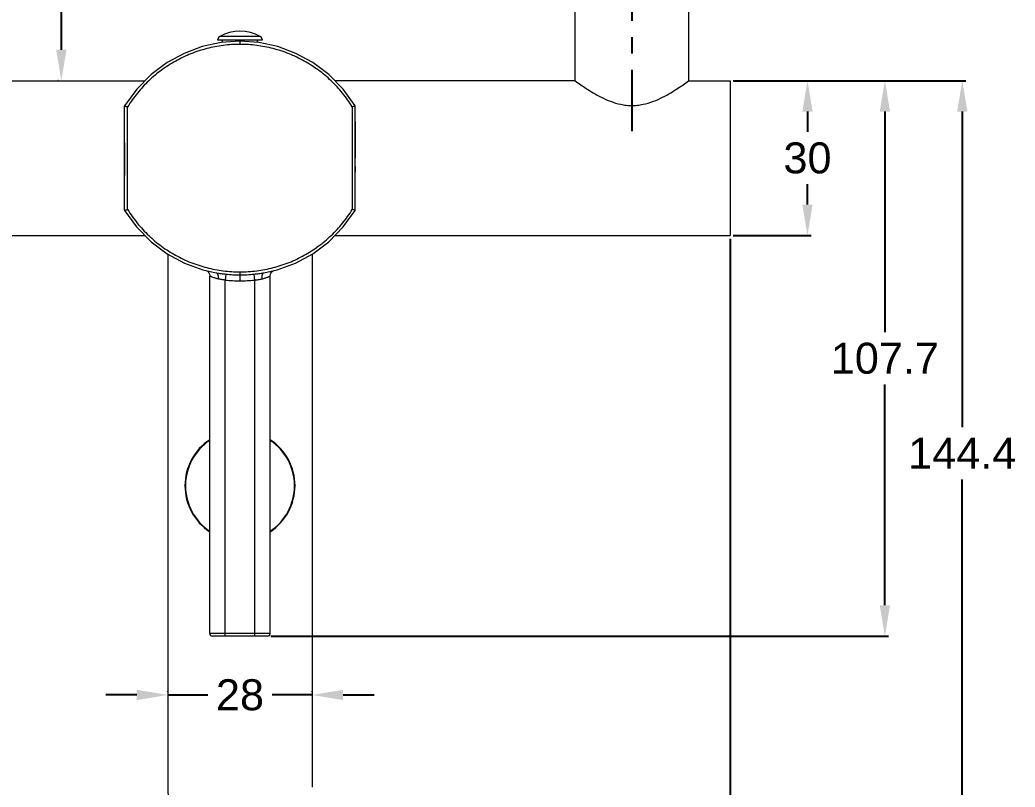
# Model space of a CAD drawing. Extents: x 9631 to 10472, y -18721 to -18126.
# Drawn here: x 9807.3 to 10000.1, y -18589 to -18440.3 of the extents above; entities that cross this region are included whole.
import ezdxf

# ---------------------------------------------------------------- set-up
doc = ezdxf.new("R2010")
doc.units = 0
doc.header["$MEASUREMENT"] = 0
doc.linetypes.add('CENTER2', pattern=[28.575, 19.05, -3.175, 3.175, -3.175])
doc.layers.get('0').update_dxf_attribs({"linetype": 'CONTINUOUS', "lineweight": 13})
doc.layers.get('Defpoints').update_dxf_attribs({"linetype": 'CONTINUOUS'})
doc.layers.add('5', color=3, linetype='CONTINUOUS', lineweight=9)
doc.layers.add('CENTER', color=1, linetype='CENTER2')
doc.styles.get("Standard").update_dxf_attribs({"font": 'arial.ttf'})
doc.dimstyles.new('A4', dxfattribs={"dimtxt": 4, "dimasz": 3.5, "dimexe": 0.7, "dimexo": 0.625, "dimgap": 0.5, "dimtad": 1, "dimdec": 1, "dimdsep": 46, "dimtxsty": 'Standard', "dimcen": 2.5, "dimclrd": 5, "dimclre": 5, "dimclrt": 7, "dimadec": 3, "dimazin": 2, "dimtfac": 1, "dimtdec": 1, "dimtmove": 0, "dimatfit": 3, "dimfxl": 1.25, "dimarcsym": 0})

# ---------------------------------------------------------------- blocks, each defined once
blk = doc.blocks.new('*D11')
at = {"layer": '5', "color": 3, "lineweight": -2, "transparency": 16777216}
for p, q in [((9945.53, -18452.09), (9960.61, -18452.09)), ((9959.91, -18458.09), (9959.91, -18462.02)), ((9959.91, -18476.09), (9959.91, -18472.17)), ((9945.53, -18482.09), (9960.61, -18482.09))]:
    blk.add_line(p, q, dxfattribs=at)
at = {"layer": '5', "color": 3, "transparency": 16777216}
for points in [[(9958.91, -18458.09), (9960.91, -18458.09), (9959.91, -18452.09)], [(9958.91, -18476.09), (9960.91, -18476.09), (9959.91, -18482.09)]]:
    blk.add_solid(points, dxfattribs=at)
at = {"layer": '5', "color": 4, "transparency": 16777216, "insert": (9959.91, -18467.09), "char_height": 6, "attachment_point": 5}
blk.add_mtext('30', dxfattribs=at)
blk = doc.blocks.new('*D15')
at = {"layer": '5', "color": 3, "lineweight": -2, "transparency": 16777216}
for p, q in [((9754.91, -18482.72), (9754.91, -18617.02)), ((9944.91, -18482.72), (9944.91, -18617.02)), ((9760.91, -18616.32), (9841.68, -18616.32)), ((9938.91, -18616.32), (9858.13, -18616.32))]:
    blk.add_line(p, q, dxfattribs=at)
at = {"layer": '5', "color": 3, "transparency": 16777216}
for points in [[(9760.91, -18615.32), (9760.91, -18617.32), (9754.91, -18616.32)], [(9938.91, -18615.32), (9938.91, -18617.32), (9944.91, -18616.32)]]:
    blk.add_solid(points, dxfattribs=at)
at = {"layer": '5', "color": 4, "transparency": 16777216, "insert": (9849.91, -18616.32), "char_height": 6, "attachment_point": 5}
blk.add_mtext('190', dxfattribs=at)
blk = doc.blocks.new('*D18')
at = {"layer": '5', "color": 3, "lineweight": -2, "transparency": 16777216}
for p, q in [((9829.91, -18571.14), (9823.91, -18571.14)), ((9835.91, -18570.51), (9835.91, -18570.44)), ((9835.91, -18571.14), (9841.91, -18571.14)), ((9841.91, -18571.14), (9843.66, -18571.14)), ((9857.91, -18571.14), (9856.16, -18571.14)), ((9863.91, -18571.14), (9857.91, -18571.14)), ((9863.91, -18570.51), (9863.91, -18570.44)), ((9869.91, -18571.14), (9875.91, -18571.14))]:
    blk.add_line(p, q, dxfattribs=at)
at = {"layer": '5', "color": 3, "transparency": 16777216}
for points in [[(9829.91, -18570.14), (9829.91, -18572.14), (9835.91, -18571.14)], [(9869.91, -18570.14), (9869.91, -18572.14), (9863.91, -18571.14)]]:
    blk.add_solid(points, dxfattribs=at)
at = {"layer": '5', "color": 4, "transparency": 16777216, "insert": (9849.91, -18571.14), "char_height": 6, "attachment_point": 5}
blk.add_mtext('28', dxfattribs=at)
blk = doc.blocks.new('*D21')
at = {"layer": '5', "color": 3, "lineweight": -2, "transparency": 16777216}
for p, q in [((9945.53, -18452.09), (9975.61, -18452.09)), ((9974.91, -18458.09), (9974.91, -18500.83)), ((9974.91, -18553.74), (9974.91, -18511)), ((9855.88, -18559.74), (9975.61, -18559.74))]:
    blk.add_line(p, q, dxfattribs=at)
at = {"layer": '5', "color": 3, "transparency": 16777216}
for points in [[(9973.91, -18458.09), (9975.91, -18458.09), (9974.91, -18452.09)], [(9973.91, -18553.74), (9975.91, -18553.74), (9974.91, -18559.74)]]:
    blk.add_solid(points, dxfattribs=at)
at = {"layer": 'Defpoints', "color": 0, "transparency": 16777216}
for p in [(9944.91, -18452.09), (9855.26, -18559.74), (9974.91, -18559.74)]:
    blk.add_point(p, dxfattribs=at)
at = {"layer": '5', "color": 4, "transparency": 16777216, "insert": (9974.91, -18505.92), "char_height": 6, "attachment_point": 5}
blk.add_mtext('107.7', dxfattribs=at)
blk = doc.blocks.new('*D22')
at = {"layer": '5', "color": 3, "lineweight": -2, "transparency": 16777216}
for p, q in [((9975.53, -18452.09), (9990.61, -18452.09)), ((9989.91, -18458.09), (9989.91, -18519.21)), ((9989.91, -18590.5), (9989.91, -18529.38)), ((9850.53, -18596.5), (9990.61, -18596.5))]:
    blk.add_line(p, q, dxfattribs=at)
at = {"layer": '5', "color": 3, "transparency": 16777216}
for points in [[(9988.91, -18458.09), (9990.91, -18458.09), (9989.91, -18452.09)], [(9988.91, -18590.5), (9990.91, -18590.5), (9989.91, -18596.5)]]:
    blk.add_solid(points, dxfattribs=at)
at = {"layer": '5', "color": 4, "transparency": 16777216, "insert": (9989.91, -18524.3), "char_height": 6, "attachment_point": 5}
blk.add_mtext('144.4', dxfattribs=at)
blk = doc.blocks.new('*D23')
at = {"layer": '5', "color": 3, "lineweight": -2, "transparency": 16777216}
for p, q in [((9815.92, -18384.29), (9815.99, -18384.29)), ((9815.29, -18390.29), (9815.29, -18413.11)), ((9815.29, -18446.09), (9815.29, -18423.27)), ((9814.67, -18452.09), (9814.59, -18452.09))]:
    blk.add_line(p, q, dxfattribs=at)
at = {"layer": '5', "color": 3, "transparency": 16777216}
for points in [[(9814.29, -18390.29), (9816.29, -18390.29), (9815.29, -18384.29)], [(9814.29, -18446.09), (9816.29, -18446.09), (9815.29, -18452.09)]]:
    blk.add_solid(points, dxfattribs=at)
at = {"layer": '5', "color": 4, "transparency": 16777216, "insert": (9815.29, -18418.19), "char_height": 6, "attachment_point": 5}
blk.add_mtext('67.8', dxfattribs=at)

msp = doc.modelspace()

# ---------------------------------------------------------------- linework, layer by layer
at = {"color": 7, "linetype": 'Continuous'}
for p, q in [((9914.88, -18452.09), (9914.88, -18438.09)), ((9936.88, -18452.09), (9936.88, -18438.09)), ((9853.84, -18443.54), (9845.98, -18443.54)), ((9854.26, -18444.22), (9845.56, -18444.22)), ((9846.51, -18444.69), (9846.51, -18444.22)), ((9849.91, -18444.45), (9849.91, -18445.05)), ((9853.31, -18444.69), (9853.31, -18444.22)), ((9784.93, -18452.09), (9831.52, -18452.09)), ((9914.88, -18452.09), (9868.29, -18452.09)), ((9914.88, -18452.09), (9914.9, -18452.11)), ((9936.86, -18452.11), (9936.88, -18452.09)), ((9936.88, -18452.09), (9944.91, -18452.09)), ((9944.91, -18452.09), (9944.91, -18482.09)), ((9827.53, -18462.94), (9827.56, -18457)), ((9827.56, -18477.2), (9827.56, -18456.98)), ((9828.14, -18477.05), (9828.14, -18457.15)), ((9871.68, -18457.15), (9871.68, -18477.05)), ((9872.26, -18477.2), (9872.26, -18456.98)), ((9872.28, -18462.93), (9872.26, -18457)), ((9872.29, -18464.11), (9872.28, -18462.93)), ((9872.29, -18464.55), (9872.29, -18464.11)), ((9827.54, -18468.75), (9827.54, -18469.95)), ((9872.27, -18469.57), (9872.28, -18468.75)), ((9827.54, -18469.95), (9827.54, -18470.47)), ((9827.54, -18471.07), (9827.54, -18470.47)), ((9872.27, -18471.07), (9872.27, -18470.47)), ((9754.91, -18482.09), (9831.5, -18482.09)), ((9868.32, -18482.09), (9944.91, -18482.09)), ((9835.91, -18485.69), (9835.91, -18589)), ((9863.91, -18485.69), (9863.91, -18589)), ((9844.06, -18559.24), (9844.06, -18489.95)), ((9844.06, -18489.95), (9844.06, -18489.95)), ((9845.31, -18489.33), (9845.31, -18489.33)), ((9847.18, -18489.58), (9847.06, -18490.73)), ((9849.91, -18489.14), (9849.91, -18490.88)), ((9852.63, -18489.58), (9852.76, -18490.73)), ((9854.5, -18489.33), (9854.5, -18489.33)), ((9855.76, -18489.95), (9855.76, -18489.95)), ((9855.76, -18559.24), (9855.76, -18489.95)), ((9847.06, -18559.74), (9847.06, -18490.73)), ((9852.76, -18490.73), (9852.76, -18559.74)), ((9855.76, -18559.24), (9844.06, -18559.24)), ((9855.26, -18559.74), (9844.56, -18559.74))]:
    msp.add_line(p, q, dxfattribs=at)
for points in [[(9849.91, -18444.45), (9846.25, -18444.7), (9842.58, -18445.49), (9839.09, -18446.79), (9835.78, -18448.59), (9832.7, -18450.89), (9829.89, -18453.75), (9827.56, -18456.98)], [(9872.26, -18456.98), (9869.92, -18453.75), (9867.11, -18450.89), (9864.03, -18448.59), (9860.73, -18446.79), (9857.23, -18445.49), (9853.56, -18444.7), (9849.91, -18444.45)], [(9872.27, -18470.47), (9872.28, -18469.21), (9872.28, -18468.75)], [(9827.56, -18477.22), (9829.87, -18480.44), (9832.69, -18483.31), (9835.8, -18485.64), (9839.16, -18487.45), (9842.69, -18488.73), (9845.3, -18489.33)], [(9854.51, -18489.33), (9857.13, -18488.73), (9860.65, -18487.45), (9864.01, -18485.64), (9867.12, -18483.31), (9869.94, -18480.44), (9872.26, -18477.22)], [(9843.43, -18488.9), (9843.46, -18488.91), (9843.6, -18489.01), (9843.75, -18489.15), (9843.89, -18489.34), (9844, -18489.57), (9844.05, -18489.83), (9844.06, -18489.95)], [(9855.76, -18489.95), (9855.76, -18489.85), (9855.81, -18489.6), (9855.9, -18489.37), (9856.03, -18489.18), (9856.18, -18489.04), (9856.32, -18488.93), (9856.38, -18488.9)]]:
    msp.add_lwpolyline(points, dxfattribs=at)
for centre, radius, start, end in [((9846.38, -18444.26), 0.821, 119.16, 177.269), ((9849.91, -18450.59), 8.07, 60.84, 119.16), ((9853.44, -18444.26), 0.821, 2.731, 60.84), ((9996.32, -18465.59), 168.8, 179.4992, 179.6488), ((9849.92, -18463.8), 25.92, 263.9321, 269.9713), ((9849.9, -18463.71), 26.01, 270.0121, 276.032), ((9849.91, -18463.89), 26.99, 263.9276, 269.9884), ((9849.9, -18463.89), 26.99, 270.0116, 276.0724), ((9849.91, -18530.59), 10.67, 123.2887, 236.7113), ((9849.91, -18530.59), 10.57, 123.6488, 236.3512), ((9849.91, -18530.59), 10.67, 303.2887, 56.7113), ((9849.91, -18530.59), 10.57, 303.6488, 56.3512), ((9844.56, -18559.24), 0.5, 180, 270), ((9855.26, -18559.24), 0.5, 270, 0)]:
    msp.add_arc(centre, radius, start, end, dxfattribs=at)
msp.add_ellipse((9849.91, -18588.99), major_axis=(0, 15.4), ratio=0.909091, start_param=-4.712258, end_param=-4.269478, dxfattribs=at)
for points, knots in [([(9849.91, -18445.05), (9848.82, -18445.05), (9846.65, -18445.18), (9843.46, -18445.8), (9840.37, -18446.81), (9837.42, -18448.22), (9834.68, -18449.98), (9832.6, -18451.72), (9831.08, -18453.27), (9830.01, -18454.5), (9829.02, -18455.79), (9828.42, -18456.69), (9828.14, -18457.15)], [0, 0, 0, 0, 0.125199, 0.249846, 0.374549, 0.499938, 0.625115, 0.749756, 0.812535, 0.875345, 0.93776, 1, 1, 1, 1]), ([(9871.68, -18457.15), (9871.39, -18456.69), (9870.79, -18455.79), (9869.81, -18454.5), (9868.74, -18453.27), (9867.22, -18451.72), (9865.14, -18449.98), (9862.39, -18448.22), (9859.45, -18446.81), (9856.35, -18445.8), (9853.16, -18445.18), (9850.99, -18445.05), (9849.91, -18445.05)], [0, 0, 0, 0, 0.06224, 0.124655, 0.187465, 0.250244, 0.374885, 0.500062, 0.625451, 0.750154, 0.874801, 1, 1, 1, 1]), ([(9914.9, -18452.11), (9915.25, -18452.37), (9915.95, -18452.87), (9917.1, -18453.65), (9918.41, -18454.47), (9919.97, -18455.33), (9921.75, -18456.14), (9923.39, -18456.63), (9924.8, -18456.86), (9925.52, -18456.9), (9925.88, -18456.9)], [0, 0, 0, 0, 0.107563, 0.212501, 0.341755, 0.489312, 0.650687, 0.822247, 0.910707, 1, 1, 1, 1]), ([(9925.88, -18456.9), (9926.24, -18456.9), (9926.96, -18456.86), (9928.37, -18456.63), (9930.01, -18456.14), (9931.79, -18455.33), (9933.35, -18454.47), (9934.66, -18453.65), (9935.81, -18452.87), (9936.51, -18452.37), (9936.86, -18452.11)], [0, 0, 0, 0, 0.089294, 0.177754, 0.349315, 0.510691, 0.658249, 0.787503, 0.892441, 1, 1, 1, 1]), ([(9827.56, -18456.98), (9827.56, -18456.98), (9827.56, -18456.98), (9827.57, -18456.98), (9827.58, -18456.99), (9827.59, -18456.99), (9827.6, -18456.99)], [0, 0, 0, 0, 0.068861, 0.260372, 0.571797, 1, 1, 1, 1]), ([(9827.6, -18456.99), (9827.67, -18457.02), (9827.85, -18457.07), (9828.03, -18457.12), (9828.14, -18457.15)], [0, 0, 0, 0, 0.400369, 1, 1, 1, 1]), ([(9872.22, -18456.99), (9872.14, -18457.02), (9871.96, -18457.07), (9871.79, -18457.12), (9871.68, -18457.15)], [0, 0, 0, 0, 0.400501, 1, 1, 1, 1]), ([(9872.26, -18456.98), (9872.26, -18456.98), (9872.25, -18456.98), (9872.25, -18456.98), (9872.23, -18456.99), (9872.22, -18456.99), (9872.22, -18456.99)], [0, 0, 0, 0, 0.06866, 0.259971, 0.571399, 1, 1, 1, 1]), ([(9827.53, -18464.55), (9827.53, -18464.97), (9827.53, -18465.82), (9827.52, -18466.67), (9827.53, -18467.09)], [0, 0, 0, 0, 0.5, 1, 1, 1, 1]), ([(9872.29, -18467.09), (9872.29, -18466.67), (9872.29, -18465.82), (9872.29, -18464.97), (9872.29, -18464.55)], [0, 0, 0, 0, 0.5, 1, 1, 1, 1]), ([(9827.53, -18467.09), (9827.54, -18467.23), (9827.53, -18467.44), (9827.53, -18467.71), (9827.53, -18468.13), (9827.54, -18468.47), (9827.54, -18468.75)], [0, 0, 0, 0, 0.249998, 0.374999, 0.500001, 1, 1, 1, 1]), ([(9827.56, -18477.22), (9827.56, -18477.22), (9827.56, -18477.22), (9827.57, -18477.22), (9827.58, -18477.22), (9827.59, -18477.21), (9827.6, -18477.21)], [0, 0, 0, 0, 0.067989, 0.259053, 0.570699, 1, 1, 1, 1]), ([(9827.6, -18477.21), (9827.67, -18477.19), (9827.85, -18477.14), (9828.03, -18477.08), (9828.14, -18477.05)], [0, 0, 0, 0, 0.400347, 1, 1, 1, 1]), ([(9828.14, -18477.05), (9828.71, -18477.97), (9829.96, -18479.75), (9832.17, -18482.14), (9834.67, -18484.23), (9837.41, -18485.99), (9840.36, -18487.38), (9843.46, -18488.39), (9846.66, -18489), (9848.82, -18489.14), (9849.91, -18489.14)], [0, 0, 0, 0, 0.124988, 0.249983, 0.374971, 0.499966, 0.624967, 0.749971, 0.874989, 1, 1, 1, 1]), ([(9849.91, -18489.14), (9850.99, -18489.14), (9853.16, -18489), (9856.36, -18488.39), (9859.45, -18487.38), (9862.4, -18485.99), (9865.14, -18484.23), (9867.64, -18482.14), (9869.85, -18479.75), (9871.11, -18477.97), (9871.68, -18477.05)], [0, 0, 0, 0, 0.125011, 0.250029, 0.375033, 0.500034, 0.625029, 0.750017, 0.875012, 1, 1, 1, 1]), ([(9872.22, -18477.21), (9872.14, -18477.19), (9871.96, -18477.14), (9871.79, -18477.08), (9871.68, -18477.05)], [0, 0, 0, 0, 0.400217, 1, 1, 1, 1]), ([(9872.26, -18477.22), (9872.26, -18477.22), (9872.25, -18477.22), (9872.25, -18477.22), (9872.23, -18477.22), (9872.22, -18477.21), (9872.22, -18477.21)], [0, 0, 0, 0, 0.068187, 0.259446, 0.571087, 1, 1, 1, 1]), ([(9845.65, -18490.51), (9845.54, -18490.48), (9845.32, -18490.42), (9845.01, -18490.33), (9844.74, -18490.24), (9844.54, -18490.16), (9844.4, -18490.11), (9844.31, -18490.07), (9844.24, -18490.04), (9844.17, -18490.01), (9844.13, -18489.99), (9844.09, -18489.97), (9844.07, -18489.96), (9844.06, -18489.95), (9844.06, -18489.95)], [0, 0, 0, 0, 0.208702, 0.400137, 0.570446, 0.716465, 0.779423, 0.835178, 0.883352, 0.923569, 0.955505, 0.978955, 0.993762, 1, 1, 1, 1]), ([(9845.31, -18489.33), (9845.34, -18489.34), (9845.41, -18489.37), (9845.5, -18489.45), (9845.57, -18489.56), (9845.65, -18489.78), (9845.69, -18490.11), (9845.67, -18490.38), (9845.65, -18490.51)], [0, 0, 0, 0, 0.074437, 0.16089, 0.265653, 0.39002, 0.685497, 1, 1, 1, 1]), ([(9845.34, -18489.34), (9845.65, -18489.39), (9846.26, -18489.47), (9846.87, -18489.54), (9847.18, -18489.58)], [0, 0, 0, 0, 0.498052, 1, 1, 1, 1]), ([(9852.63, -18489.58), (9852.94, -18489.54), (9853.56, -18489.47), (9854.17, -18489.39), (9854.47, -18489.34)], [0, 0, 0, 0, 0.501947, 1, 1, 1, 1]), ([(9854.5, -18489.33), (9854.47, -18489.34), (9854.4, -18489.37), (9854.32, -18489.45), (9854.24, -18489.56), (9854.16, -18489.78), (9854.12, -18490.11), (9854.14, -18490.38), (9854.16, -18490.51)], [0, 0, 0, 0, 0.074437, 0.160891, 0.265655, 0.390023, 0.685499, 1, 1, 1, 1]), ([(9854.16, -18490.51), (9854.28, -18490.48), (9854.49, -18490.42), (9854.8, -18490.33), (9855.07, -18490.24), (9855.28, -18490.16), (9855.42, -18490.11), (9855.5, -18490.07), (9855.58, -18490.04), (9855.64, -18490.01), (9855.69, -18489.99), (9855.73, -18489.97), (9855.74, -18489.96), (9855.76, -18489.95), (9855.76, -18489.95)], [0, 0, 0, 0, 0.208694, 0.400115, 0.570411, 0.716427, 0.779388, 0.835147, 0.883326, 0.923546, 0.955486, 0.978944, 0.993757, 1, 1, 1, 1]), ([(9847.06, -18490.73), (9846.94, -18490.71), (9846.69, -18490.68), (9846.34, -18490.64), (9845.99, -18490.59), (9845.76, -18490.54), (9845.65, -18490.51)], [0, 0, 0, 0, 0.25923, 0.514737, 0.762714, 1, 1, 1, 1]), ([(9852.76, -18490.73), (9852.88, -18490.71), (9853.12, -18490.68), (9853.48, -18490.64), (9853.83, -18490.59), (9854.05, -18490.54), (9854.16, -18490.51)], [0, 0, 0, 0, 0.259233, 0.514744, 0.762718, 1, 1, 1, 1])]:
    msp.add_open_spline(points, degree=3, knots=knots, dxfattribs=at)
at = {"layer": 'CENTER'}
msp.add_line((9925.88, -18364.29), (9925.88, -18461.9), dxfattribs=at)

# ---------------------------------------------------------------- dimensions: what is measured, and where the dimension line sits
at = {"layer": '5'}
for base, p1, p2, angle, override, picture, middle in [((9815.29, -18452.09), (9815.29, -18384.29), (9815.29, -18452.09), 90, {"dimtxt": 6, "dimasz": 6, "dimgap": 2, "dimtih": 1, "dimclrd": 3, "dimclre": 3, "dimclrt": 4, "dimtmove": 2}, '*D23', (9815.29, -18418.19)), ((9989.91, -18452.09), (9849.91, -18596.5), (9974.91, -18452.09), 90, {"dimtxt": 6, "dimasz": 6, "dimgap": 2, "dimtih": 1, "dimclrd": 3, "dimclre": 3, "dimclrt": 4}, '*D22', (9989.91, -18524.3)), ((9974.90690143, -18559.74327738), (9944.90690143, -18452.09327738), (9855.25690143, -18559.74327738), 90, {"dimtxt": 6, "dimasz": 6, "dimgap": 2, "dimtih": 1, "dimclrd": 3, "dimclre": 3, "dimclrt": 4}, '*D21', (9974.90690143, -18505.91827738)), ((9959.91, -18482.09), (9944.91, -18452.09), (9944.91, -18482.09), 270, {"dimtxt": 6, "dimasz": 6, "dimgap": 2, "dimtih": 1, "dimclrd": 3, "dimclre": 3, "dimclrt": 4}, '*D11', (9959.91, -18467.09))]:
    dim = msp.add_linear_dim(base=base, p1=p1, p2=p2, angle=angle, dimstyle='A4', override=override, dxfattribs=at)
    dim.commit()
    dim.dimension.update_dxf_attribs({"geometry": picture, "text_midpoint": middle})
for base, p1, p2, picture, middle in [((9944.91, -18616.32), (9754.91, -18482.09), (9944.91, -18482.09), '*D15', (9849.91, -18616.32)), ((9863.91, -18571.14), (9835.91, -18571.14), (9863.91, -18571.14), '*D18', (9849.91, -18571.14))]:
    dim = msp.add_linear_dim(base=base, p1=p1, p2=p2, dimstyle='A4', override={"dimtxt": 6, "dimasz": 6, "dimgap": 2, "dimtih": 1, "dimclrd": 3, "dimclre": 3, "dimclrt": 4, "dimtmove": 2}, dxfattribs=at)
    dim.commit()
    dim.dimension.update_dxf_attribs({"geometry": picture, "text_midpoint": middle, "dimtype": 160})

doc.saveas('drawing.dxf')
